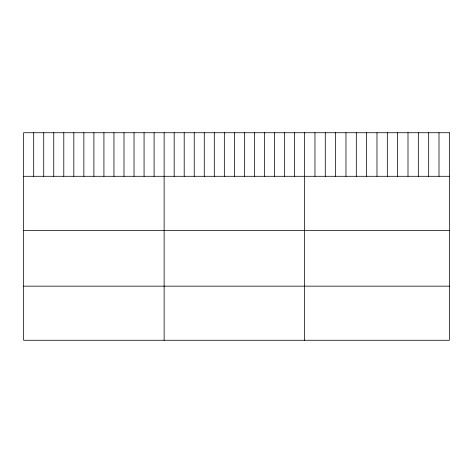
<?xml version="1.0" encoding="UTF-8"?>
<svg xmlns="http://www.w3.org/2000/svg" width="473" height="473" viewBox="0 0 473 473"><rect width="100%" height="100%" fill="white"/><g stroke="black" fill="none" stroke-linecap="round" stroke-linejoin="round"><path stroke-width="0.71" d="M23.65 176.293L449.35 176.293M23.65 230.404L449.35 230.404M23.65 286.159L449.35 286.159M439.009 132.73L439.009 176.293M428.674 132.73L428.674 176.293M418.333 132.73L418.333 176.293M407.998 132.73L407.998 176.293M397.657 132.73L397.657 176.293M387.322 132.73L387.322 176.293M376.981 132.73L376.981 176.293M366.64 132.73L366.64 176.293M356.305 132.73L356.305 176.293M345.964 132.73L345.964 176.293M335.629 132.73L335.629 176.293M325.288 132.73L325.288 176.293M314.953 132.73L314.953 176.293M304.612 132.73L304.612 340.27M294.578 132.73L294.578 176.293M284.545 132.73L284.545 176.293M274.511 132.73L274.511 176.293M264.472 132.73L264.472 176.293M254.439 132.73L254.439 176.293M244.405 132.73L244.405 176.293M234.371 132.73L234.371 176.293M224.338 132.73L224.338 176.293M214.304 132.73L214.304 176.293M204.271 132.73L204.271 176.293M194.232 132.73L194.232 176.293M184.198 132.73L184.198 176.293M174.165 132.73L174.165 176.293M164.131 132.73L164.131 340.27M154.097 132.73L154.097 176.293M144.064 132.73L144.064 176.293M134.03 132.73L134.03 176.293M123.991 132.73L123.991 176.293M113.958 132.73L113.958 176.293M103.924 132.73L103.924 176.293M93.891 132.73L93.891 176.293M83.857 132.73L83.857 176.293M73.823 132.73L73.823 176.293M63.79 132.73L63.79 176.293M53.751 132.73L53.751 176.293M43.717 132.73L43.717 176.293M33.684 132.73L33.684 176.293M449.35 132.73L23.65 132.73L23.65 340.27L449.35 340.27L449.35 132.73"/></g></svg>
